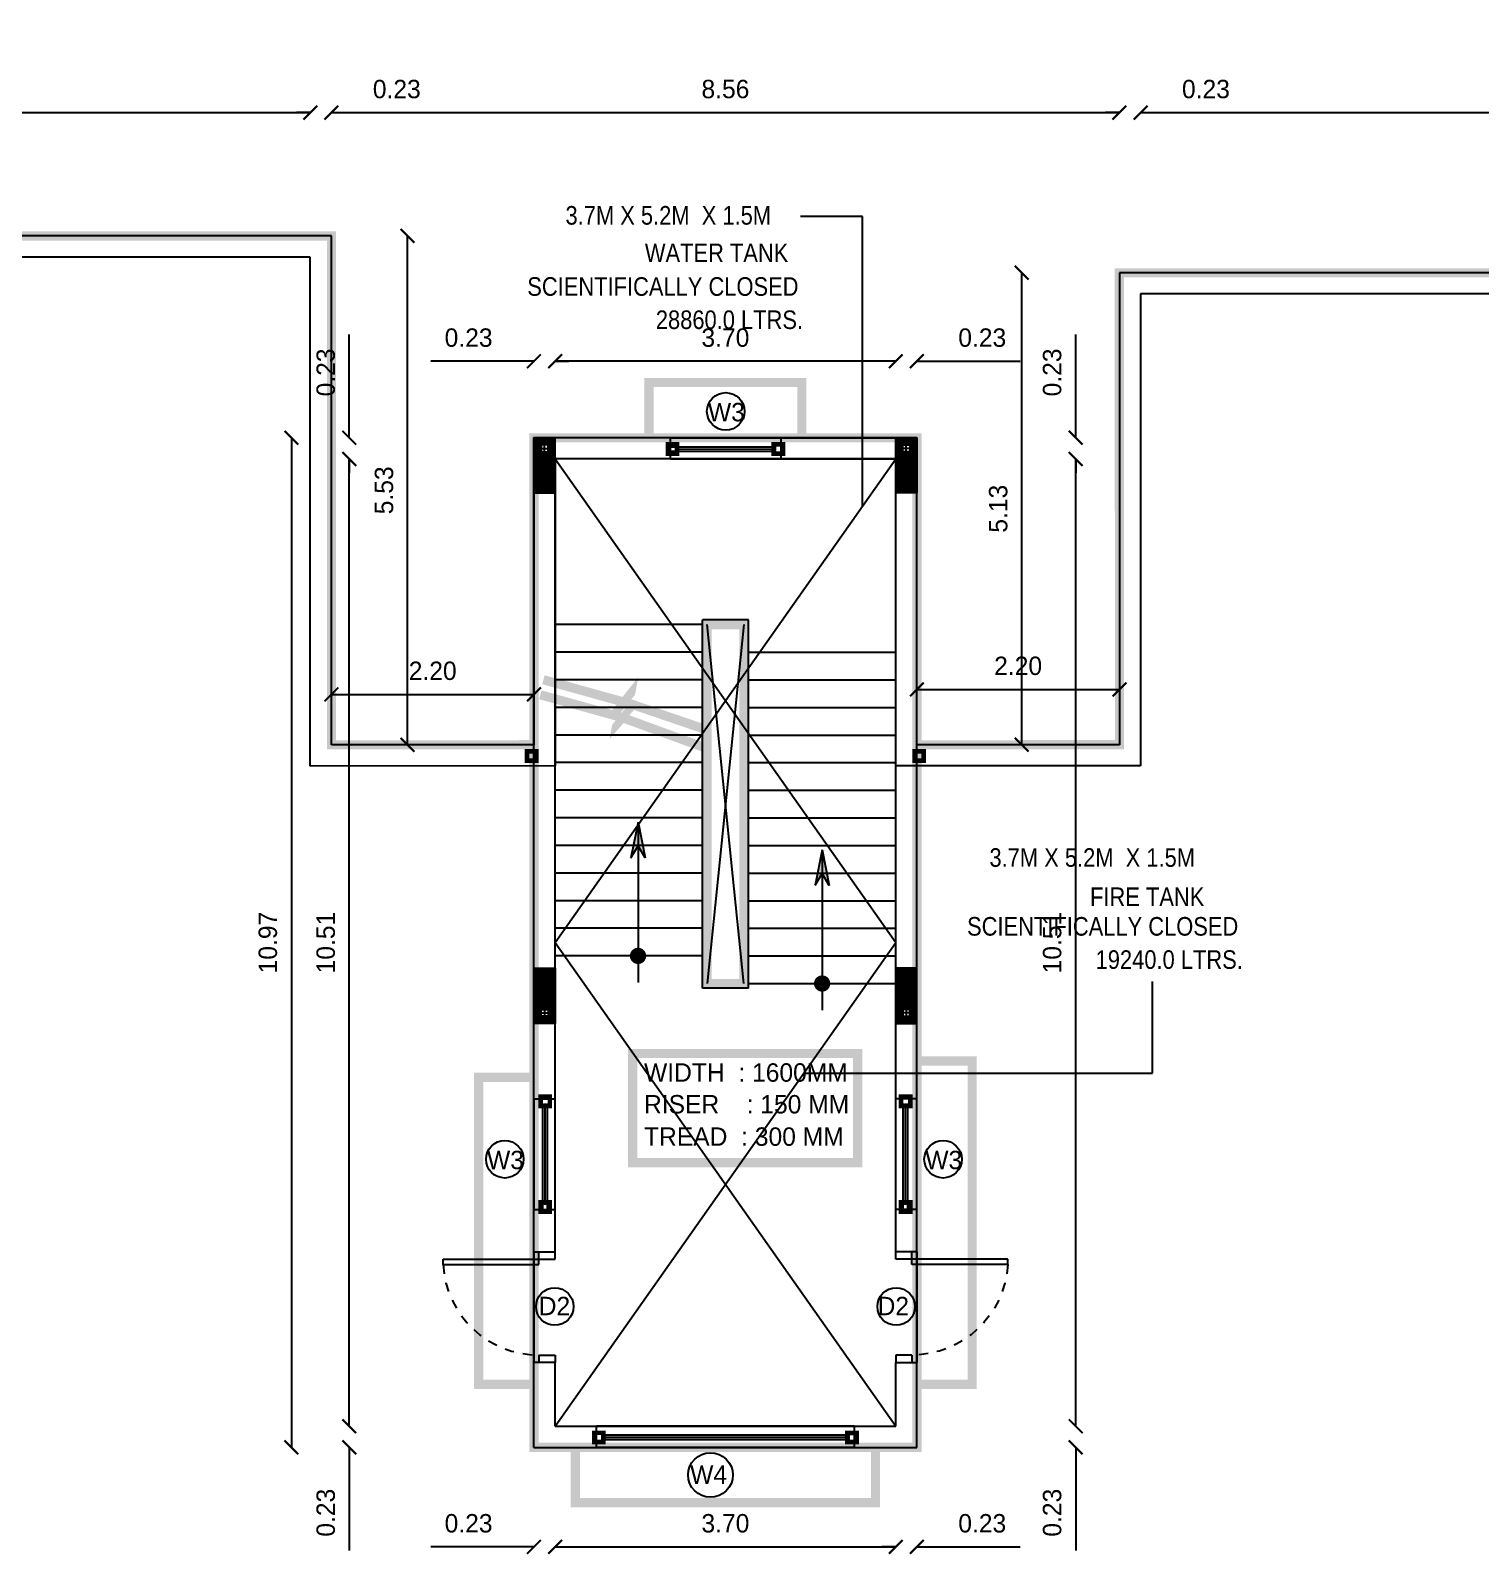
# Model space of a CAD drawing. Header units: metres. Extents: x 6101839 to 6102590, y -6659932 to -6659648.
# Drawn here: x 6102497.78 to 6102513.54, y -6659703.65 to -6659687.09 of the extents above; entities that cross this region are included whole.
import ezdxf

# ---------------------------------------------------------------- set-up
doc = ezdxf.new("R2010")
doc.units = ezdxf.units.M
doc.header["$LTSCALE"] = 500
doc.header["$MEASUREMENT"] = 0
doc.linetypes.add('DASHED2', pattern=[0.375, 0.25, -0.125])
doc.linetypes.add('HIDDEN', pattern=[0.375, 0.25, -0.125])
doc.layers.get('0').update_dxf_attribs({"linetype": 'CONTINUOUS'})
doc.layers.get('Defpoints').update_dxf_attribs({"linetype": 'CONTINUOUS'})
for name, color, linetype in [('above', 250, 'DASHED2'), ('Area', 3, 'CONTINUOUS'), ('Bldg', 44, 'CONTINUOUS'), ('BLK_1_FLR_3_ROOF_AREA', 54, 'CONTINUOUS'), ('COL', 2, 'CONTINUOUS'), ('DIM', 205, 'CONTINUOUS'), ('DOOR', 252, 'CONTINUOUS'), ('DOORTEXT', 13, 'CONTINUOUS'), ('ED', 30, 'CONTINUOUS'), ('FURN1', 252, 'CONTINUOUS'), ('FURNITURE', 252, 'CONTINUOUS'), ('HATCH', 15, 'CONTINUOUS'), ('norms', 4, 'CONTINUOUS'), ('railing', 14, 'CONTINUOUS'), ('STEPS', 233, 'CONTINUOUS'), ('T E X T', 7, 'CONTINUOUS'), ('W A L L', 125, 'CONTINUOUS'), ('W-SCH', 205, 'CONTINUOUS'), ('wall', 125, 'CONTINUOUS'), ('wall1', 125, 'CONTINUOUS'), ('WIN', 252, 'CONTINUOUS'), ('WINDOWS', 252, 'CONTINUOUS')]:
    doc.layers.add(name, color=color, linetype=linetype)
doc.styles.add('A', font='GOTHIC.TTF', dxfattribs={"width": 0.96, "height": 6.5})
doc.styles.add('GD', font='GOTHIC.TTF')
doc.styles.add('RM', font='GOTHIC.TTF')
doc.styles.add('USA TEXT', font='GOTHIC.TTF')
doc.dimstyles.new('1-100-ED', dxfattribs={"dimtxt": 0.2, "dimasz": 0.15, "dimexe": 0.18, "dimexo": 0.0625, "dimgap": 0.15, "dimtad": 1, "dimzin": 0, "dimdsep": 46, "dimtxsty": 'USA TEXT', "dimblk": 'ARCHTICK', "dimcen": 0.1, "dimse1": 1, "dimse2": 1, "dimclrd": 256, "dimclrt": 256, "dimadec": 0, "dimazin": 0, "dimtfac": 1, "dimtofl": 0, "dimtmove": 0, "dimatfit": 3, "dimldrblk": 'ARCHTICK', "dimfxl": 0.18, "dimtolj": 1, "dimtzin": 0, "dimarcsym": 0})

# ---------------------------------------------------------------- blocks, each defined once
blk = doc.blocks.new('NEWCOL')
at = {"layer": 'HATCH'}
h = blk.add_hatch(dxfattribs=at)
h.set_pattern_fill('ANSI31', color=256, scale=3, angle=270, style=0)
h.set_pattern_definition([(315, (-629970.926, -258732.088), (6.73519209, 6.73519209), [])])
h.paths.add_polyline_path([(0, 115), (-115, 115), (-115, 0), (-37.5, 0), (-37.5, 37.5), (0, 37.5)])
h.paths.add_polyline_path([(115, 115), (0, 115), (0, 37.5), (37.5, 37.5), (37.5, 0), (115, 0)])
h.paths.add_polyline_path([(115, 0), (37.5, 0), (37.5, -37.5), (0, -37.5), (0, -485), (115, -485)])
h.paths.add_polyline_path([(0, -37.5), (-37.5, -37.5), (-37.5, 0), (-115, 0), (-115, -485), (0, -485)])
at = {"layer": 'COL'}
for p, q in [((-115, 0), (115, 0)), ((0, -485), (0, 115))]:
    blk.add_line(p, q, dxfattribs=at)
for points in [[(-115, -485), (115, -485), (115, 115), (-115, 115)], [(-37.5, -37.5), (37.5, -37.5), (37.5, 37.5), (-37.5, 37.5)]]:
    blk.add_lwpolyline(points, close=True, dxfattribs=at)
blk = doc.blocks.new('PIO-DOOR 750')
at = {"layer": 'FURN1'}
for p, q in [((-110, -50), (-110, 0)), ((0, -50), (-110, -50)), ((0, -50), (0, 0)), ((-110, -700), (-110, -750)), ((0, -700), (-110, -700)), ((0, -663), (0, -750)), ((649, -663), (0, -663)), ((649, -700), (0, -700)), ((649, -663), (649, -700))]:
    blk.add_line(p, q, dxfattribs=at)
at = {"layer": 'FURN1', "linetype": 'HIDDEN', "ltscale": 0.5}
blk.add_arc((0, -700), 650, 3.3033, 90.0041, dxfattribs=at)
blk = doc.blocks.new('_ArchTick')
at = {"color": 0, "linetype": 'ByBlock', "const_width": 0.15}
blk.add_lwpolyline([(-0.5, -0.5), (0.5, 0.5)], dxfattribs=at)
blk = doc.blocks.new('*D133')
at = {"layer": 'Defpoints', "color": 0, "transparency": 16777216}
for p in [(6102503.483, -6659702.251), (6102507.183, -6659702.251), (6102507.183, -6659703.562)]:
    blk.add_point(p, dxfattribs=at)
at = {"layer": 'ED', "lineweight": -2, "transparency": 16777216}
blk.add_line((6102503.483, -6659703.562), (6102507.183, -6659703.562), dxfattribs=at)
at = {"layer": 'ED', "lineweight": -2, "transparency": 16777216, "xscale": 0.15, "yscale": 0.15, "zscale": 0.15, "rotation": 180}
blk.add_blockref('_ArchTick', (6102503.483, -6659703.562), dxfattribs=at)
at = {"layer": 'ED', "lineweight": -2, "transparency": 16777216, "xscale": 0.15, "yscale": 0.15, "zscale": 0.15}
blk.add_blockref('_ArchTick', (6102507.183, -6659703.562), dxfattribs=at)
at = {"layer": 'ED', "transparency": 16777216, "insert": (6102505.333, -6659703.307), "char_height": 0.2, "attachment_point": 5, "style": 'USA TEXT'}
blk.add_mtext('\\A1;3.70', dxfattribs=at)
blk = doc.blocks.new('*D134')
at = {"layer": 'Defpoints', "color": 0, "transparency": 16777216}
for p in [(6102507.183, -6659702.251), (6102507.413, -6659702.251), (6102507.413, -6659703.562)]:
    blk.add_point(p, dxfattribs=at)
at = {"layer": 'ED', "lineweight": -2, "transparency": 16777216}
for p, q in [((6102507.183, -6659703.562), (6102507.033, -6659703.562)), ((6102507.413, -6659703.562), (6102508.534, -6659703.562))]:
    blk.add_line(p, q, dxfattribs=at)
at = {"layer": 'ED', "lineweight": -2, "transparency": 16777216, "xscale": 0.15, "yscale": 0.15, "zscale": 0.15}
blk.add_blockref('_ArchTick', (6102507.183, -6659703.562), dxfattribs=at)
at = {"layer": 'ED', "lineweight": -2, "transparency": 16777216, "xscale": 0.15, "yscale": 0.15, "zscale": 0.15, "rotation": 180}
blk.add_blockref('_ArchTick', (6102507.413, -6659703.562), dxfattribs=at)
at = {"layer": 'ED', "transparency": 16777216, "insert": (6102508.123, -6659703.307), "char_height": 0.2, "attachment_point": 5, "style": 'USA TEXT'}
blk.add_mtext('\\A1;0.23', dxfattribs=at)
blk = doc.blocks.new('*D135')
at = {"layer": 'Defpoints', "color": 0, "transparency": 16777216}
for p in [(6102503.253, -6659702.13), (6102503.483, -6659702.251), (6102503.253, -6659703.562)]:
    blk.add_point(p, dxfattribs=at)
at = {"layer": 'ED', "lineweight": -2, "transparency": 16777216}
for p, q in [((6102503.253, -6659703.562), (6102502.133, -6659703.562)), ((6102503.483, -6659703.562), (6102503.633, -6659703.562))]:
    blk.add_line(p, q, dxfattribs=at)
at = {"layer": 'ED', "lineweight": -2, "transparency": 16777216, "xscale": 0.15, "yscale": 0.15, "zscale": 0.15}
blk.add_blockref('_ArchTick', (6102503.253, -6659703.562), dxfattribs=at)
at = {"layer": 'ED', "lineweight": -2, "transparency": 16777216, "xscale": 0.15, "yscale": 0.15, "zscale": 0.15, "rotation": 180}
blk.add_blockref('_ArchTick', (6102503.483, -6659703.562), dxfattribs=at)
at = {"layer": 'ED', "transparency": 16777216, "insert": (6102502.543, -6659703.307), "char_height": 0.2, "attachment_point": 5, "style": 'USA TEXT'}
blk.add_mtext('\\A1;0.23', dxfattribs=at)
blk = doc.blocks.new('*D136')
at = {"layer": 'Defpoints', "color": 0, "transparency": 16777216}
for p in [(6102507.183, -6659702.251), (6102507.183, -6659702.481), (6102509.138, -6659702.481)]:
    blk.add_point(p, dxfattribs=at)
at = {"layer": 'ED', "lineweight": -2, "transparency": 16777216}
for p, q in [((6102509.138, -6659702.251), (6102509.138, -6659702.101)), ((6102509.138, -6659702.481), (6102509.138, -6659703.601))]:
    blk.add_line(p, q, dxfattribs=at)
at = {"layer": 'ED', "lineweight": -2, "transparency": 16777216, "xscale": 0.15, "yscale": 0.15, "zscale": 0.15}
for p, rotation in [((6102509.138, -6659702.251), 270), ((6102509.138, -6659702.481), 90)]:
    blk.add_blockref('_ArchTick', p, dxfattribs=dict(at, rotation=rotation))
at = {"layer": 'ED', "transparency": 16777216, "insert": (6102508.883, -6659703.191), "char_height": 0.2, "attachment_point": 5, "rotation": 90, "style": 'USA TEXT'}
blk.add_mtext('\\A1;0.23', dxfattribs=at)
blk = doc.blocks.new('*D137')
at = {"layer": 'Defpoints', "color": 0, "transparency": 16777216}
for p in [(6102506.981, -6659691.741), (6102509.138, -6659691.741), (6102507.183, -6659702.251)]:
    blk.add_point(p, dxfattribs=at)
at = {"layer": 'ED', "lineweight": -2, "transparency": 16777216}
blk.add_line((6102509.138, -6659702.251), (6102509.138, -6659691.741), dxfattribs=at)
at = {"layer": 'ED', "lineweight": -2, "transparency": 16777216, "xscale": 0.15, "yscale": 0.15, "zscale": 0.15}
for p, rotation in [((6102509.138, -6659691.741), 90), ((6102509.138, -6659702.251), 270)]:
    blk.add_blockref('_ArchTick', p, dxfattribs=dict(at, rotation=rotation))
at = {"layer": 'ED', "transparency": 16777216, "insert": (6102508.883, -6659696.996), "char_height": 0.2, "attachment_point": 5, "rotation": 90, "style": 'USA TEXT'}
blk.add_mtext('\\A1;10.51', dxfattribs=at)
blk = doc.blocks.new('*D138')
at = {"layer": 'Defpoints', "color": 0, "transparency": 16777216}
for p in [(6102506.558, -6659691.511), (6102509.138, -6659691.511), (6102506.558, -6659691.741)]:
    blk.add_point(p, dxfattribs=at)
at = {"layer": 'ED', "lineweight": -2, "transparency": 16777216}
for p, q in [((6102509.138, -6659691.511), (6102509.138, -6659690.39)), ((6102509.138, -6659691.741), (6102509.138, -6659691.891))]:
    blk.add_line(p, q, dxfattribs=at)
at = {"layer": 'ED', "lineweight": -2, "transparency": 16777216, "xscale": 0.15, "yscale": 0.15, "zscale": 0.15}
for p, rotation in [((6102509.138, -6659691.511), 270), ((6102509.138, -6659691.741), 90)]:
    blk.add_blockref('_ArchTick', p, dxfattribs=dict(at, rotation=rotation))
at = {"layer": 'ED', "transparency": 16777216, "insert": (6102508.883, -6659690.801), "char_height": 0.2, "attachment_point": 5, "rotation": 90, "style": 'USA TEXT'}
blk.add_mtext('\\A1;0.23', dxfattribs=at)
blk = doc.blocks.new('*D139')
at = {"layer": 'Defpoints', "color": 0, "transparency": 16777216}
for p in [(6102507.413, -6659690.679), (6102507.183, -6659692.852), (6102507.413, -6659693.179)]:
    blk.add_point(p, dxfattribs=at)
at = {"layer": 'ED', "lineweight": -2, "transparency": 16777216}
for p, q in [((6102507.183, -6659690.679), (6102507.033, -6659690.679)), ((6102507.413, -6659690.679), (6102508.534, -6659690.679))]:
    blk.add_line(p, q, dxfattribs=at)
at = {"layer": 'ED', "lineweight": -2, "transparency": 16777216, "xscale": 0.15, "yscale": 0.15, "zscale": 0.15}
blk.add_blockref('_ArchTick', (6102507.183, -6659690.679), dxfattribs=at)
at = {"layer": 'ED', "lineweight": -2, "transparency": 16777216, "xscale": 0.15, "yscale": 0.15, "zscale": 0.15, "rotation": 180}
blk.add_blockref('_ArchTick', (6102507.413, -6659690.679), dxfattribs=at)
at = {"layer": 'ED', "transparency": 16777216, "insert": (6102508.123, -6659690.424), "char_height": 0.2, "attachment_point": 5, "style": 'USA TEXT'}
blk.add_mtext('\\A1;0.23', dxfattribs=at)
blk = doc.blocks.new('*D140')
at = {"layer": 'Defpoints', "color": 0, "transparency": 16777216}
for p in [(6102503.483, -6659690.679), (6102503.483, -6659692.473), (6102507.183, -6659692.391)]:
    blk.add_point(p, dxfattribs=at)
at = {"layer": 'ED', "lineweight": -2, "transparency": 16777216}
blk.add_line((6102507.183, -6659690.679), (6102503.483, -6659690.679), dxfattribs=at)
at = {"layer": 'ED', "lineweight": -2, "transparency": 16777216, "xscale": 0.15, "yscale": 0.15, "zscale": 0.15, "rotation": 180}
blk.add_blockref('_ArchTick', (6102503.483, -6659690.679), dxfattribs=at)
at = {"layer": 'ED', "lineweight": -2, "transparency": 16777216, "xscale": 0.15, "yscale": 0.15, "zscale": 0.15}
blk.add_blockref('_ArchTick', (6102507.183, -6659690.679), dxfattribs=at)
at = {"layer": 'ED', "transparency": 16777216, "insert": (6102505.333, -6659690.424), "char_height": 0.2, "attachment_point": 5, "style": 'USA TEXT'}
blk.add_mtext('\\A1;3.70', dxfattribs=at)
blk = doc.blocks.new('*D141')
at = {"layer": 'Defpoints', "color": 0, "transparency": 16777216}
for p in [(6102503.253, -6659690.679), (6102503.253, -6659692.473), (6102503.483, -6659692.473)]:
    blk.add_point(p, dxfattribs=at)
at = {"layer": 'ED', "lineweight": -2, "transparency": 16777216}
for p, q in [((6102503.253, -6659690.679), (6102502.133, -6659690.679)), ((6102503.483, -6659690.679), (6102503.633, -6659690.679))]:
    blk.add_line(p, q, dxfattribs=at)
at = {"layer": 'ED', "lineweight": -2, "transparency": 16777216, "xscale": 0.15, "yscale": 0.15, "zscale": 0.15}
blk.add_blockref('_ArchTick', (6102503.253, -6659690.679), dxfattribs=at)
at = {"layer": 'ED', "lineweight": -2, "transparency": 16777216, "xscale": 0.15, "yscale": 0.15, "zscale": 0.15, "rotation": 180}
blk.add_blockref('_ArchTick', (6102503.483, -6659690.679), dxfattribs=at)
at = {"layer": 'ED', "transparency": 16777216, "insert": (6102502.543, -6659690.424), "char_height": 0.2, "attachment_point": 5, "style": 'USA TEXT'}
blk.add_mtext('\\A1;0.23', dxfattribs=at)
blk = doc.blocks.new('*D142')
at = {"layer": 'Defpoints', "color": 0, "transparency": 16777216}
for p in [(6102503.589, -6659702.251), (6102501.247, -6659702.481), (6102503.589, -6659702.481)]:
    blk.add_point(p, dxfattribs=at)
at = {"layer": 'ED', "lineweight": -2, "transparency": 16777216}
for p, q in [((6102501.247, -6659702.251), (6102501.247, -6659702.101)), ((6102501.247, -6659702.481), (6102501.247, -6659703.602))]:
    blk.add_line(p, q, dxfattribs=at)
at = {"layer": 'ED', "lineweight": -2, "transparency": 16777216, "xscale": 0.15, "yscale": 0.15, "zscale": 0.15}
for p, rotation in [((6102501.247, -6659702.251), 270), ((6102501.247, -6659702.481), 90)]:
    blk.add_blockref('_ArchTick', p, dxfattribs=dict(at, rotation=rotation))
at = {"layer": 'ED', "transparency": 16777216, "insert": (6102500.992, -6659703.191), "char_height": 0.2, "attachment_point": 5, "rotation": 90, "style": 'USA TEXT'}
blk.add_mtext('\\A1;0.23', dxfattribs=at)
blk = doc.blocks.new('*D143')
at = {"layer": 'Defpoints', "color": 0, "transparency": 16777216}
for p in [(6102501.247, -6659691.741), (6102503.781, -6659691.741), (6102503.635, -6659702.251)]:
    blk.add_point(p, dxfattribs=at)
at = {"layer": 'ED', "lineweight": -2, "transparency": 16777216}
blk.add_line((6102501.247, -6659702.251), (6102501.247, -6659691.741), dxfattribs=at)
at = {"layer": 'ED', "lineweight": -2, "transparency": 16777216, "xscale": 0.15, "yscale": 0.15, "zscale": 0.15}
for p, rotation in [((6102501.247, -6659691.741), 90), ((6102501.247, -6659702.251), 270)]:
    blk.add_blockref('_ArchTick', p, dxfattribs=dict(at, rotation=rotation))
at = {"layer": 'ED', "transparency": 16777216, "insert": (6102500.992, -6659696.996), "char_height": 0.2, "attachment_point": 5, "rotation": 90, "style": 'USA TEXT'}
blk.add_mtext('\\A1;10.51', dxfattribs=at)
blk = doc.blocks.new('*D144')
at = {"layer": 'Defpoints', "color": 0, "transparency": 16777216}
for p in [(6102501.247, -6659691.511), (6102503.855, -6659691.511), (6102503.781, -6659691.741)]:
    blk.add_point(p, dxfattribs=at)
at = {"layer": 'ED', "lineweight": -2, "transparency": 16777216}
for p, q in [((6102501.247, -6659691.511), (6102501.247, -6659690.39)), ((6102501.247, -6659691.741), (6102501.247, -6659691.891))]:
    blk.add_line(p, q, dxfattribs=at)
at = {"layer": 'ED', "lineweight": -2, "transparency": 16777216, "xscale": 0.15, "yscale": 0.15, "zscale": 0.15}
for p, rotation in [((6102501.247, -6659691.511), 270), ((6102501.247, -6659691.741), 90)]:
    blk.add_blockref('_ArchTick', p, dxfattribs=dict(at, rotation=rotation))
at = {"layer": 'ED', "transparency": 16777216, "insert": (6102500.992, -6659690.801), "char_height": 0.2, "attachment_point": 5, "rotation": 90, "style": 'USA TEXT'}
blk.add_mtext('\\A1;0.23', dxfattribs=at)
blk = doc.blocks.new('*D145')
at = {"layer": 'Defpoints', "color": 0, "transparency": 16777216}
for p in [(6102503.855, -6659691.511), (6102500.618, -6659702.481), (6102503.703, -6659702.481)]:
    blk.add_point(p, dxfattribs=at)
at = {"layer": 'ED', "lineweight": -2, "transparency": 16777216}
blk.add_line((6102500.618, -6659691.511), (6102500.618, -6659702.481), dxfattribs=at)
at = {"layer": 'ED', "lineweight": -2, "transparency": 16777216, "xscale": 0.15, "yscale": 0.15, "zscale": 0.15}
for p, rotation in [((6102500.618, -6659691.511), 90), ((6102500.618, -6659702.481), 270)]:
    blk.add_blockref('_ArchTick', p, dxfattribs=dict(at, rotation=rotation))
at = {"layer": 'ED', "transparency": 16777216, "insert": (6102500.363, -6659696.996), "char_height": 0.2, "attachment_point": 5, "rotation": 90, "style": 'USA TEXT'}
blk.add_mtext('\\A1;10.97', dxfattribs=at)
blk = doc.blocks.new('*D191')
at = {"layer": 'Defpoints', "color": 0, "transparency": 16777216}
for p in [(6102500.823, -6659687.978), (6102481.053, -6659690.027), (6102500.823, -6659690.027)]:
    blk.add_point(p, dxfattribs=at)
at = {"layer": 'ED', "lineweight": -2, "transparency": 16777216}
blk.add_line((6102481.053, -6659687.978), (6102500.823, -6659687.978), dxfattribs=at)
at = {"layer": 'ED', "lineweight": -2, "transparency": 16777216, "xscale": 0.15, "yscale": 0.15, "zscale": 0.15, "rotation": 180}
blk.add_blockref('_ArchTick', (6102481.053, -6659687.978), dxfattribs=at)
at = {"layer": 'ED', "lineweight": -2, "transparency": 16777216, "xscale": 0.15, "yscale": 0.15, "zscale": 0.15}
blk.add_blockref('_ArchTick', (6102500.823, -6659687.978), dxfattribs=at)
at = {"layer": 'ED', "transparency": 16777216, "insert": (6102490.938, -6659687.723), "char_height": 0.2, "attachment_point": 5, "style": 'USA TEXT'}
blk.add_mtext('\\A1;19.77', dxfattribs=at)
blk = doc.blocks.new('*D192')
at = {"layer": 'Defpoints', "color": 0, "transparency": 16777216}
for p in [(6102501.053, -6659687.978), (6102500.823, -6659690.027), (6102501.053, -6659690.027)]:
    blk.add_point(p, dxfattribs=at)
at = {"layer": 'ED', "lineweight": -2, "transparency": 16777216}
for p, q in [((6102500.823, -6659687.978), (6102500.673, -6659687.978)), ((6102501.053, -6659687.978), (6102502.173, -6659687.978))]:
    blk.add_line(p, q, dxfattribs=at)
at = {"layer": 'ED', "lineweight": -2, "transparency": 16777216, "xscale": 0.15, "yscale": 0.15, "zscale": 0.15}
blk.add_blockref('_ArchTick', (6102500.823, -6659687.978), dxfattribs=at)
at = {"layer": 'ED', "lineweight": -2, "transparency": 16777216, "xscale": 0.15, "yscale": 0.15, "zscale": 0.15, "rotation": 180}
blk.add_blockref('_ArchTick', (6102501.053, -6659687.978), dxfattribs=at)
at = {"layer": 'ED', "transparency": 16777216, "insert": (6102501.763, -6659687.723), "char_height": 0.2, "attachment_point": 5, "style": 'USA TEXT'}
blk.add_mtext('\\A1;0.23', dxfattribs=at)
blk = doc.blocks.new('*D193')
at = {"layer": 'Defpoints', "color": 0, "transparency": 16777216}
for p in [(6102509.613, -6659687.978), (6102509.613, -6659690.026), (6102501.053, -6659690.027)]:
    blk.add_point(p, dxfattribs=at)
at = {"layer": 'ED', "lineweight": -2, "transparency": 16777216}
blk.add_line((6102501.053, -6659687.978), (6102509.613, -6659687.978), dxfattribs=at)
at = {"layer": 'ED', "lineweight": -2, "transparency": 16777216, "xscale": 0.15, "yscale": 0.15, "zscale": 0.15, "rotation": 180}
blk.add_blockref('_ArchTick', (6102501.053, -6659687.978), dxfattribs=at)
at = {"layer": 'ED', "lineweight": -2, "transparency": 16777216, "xscale": 0.15, "yscale": 0.15, "zscale": 0.15}
blk.add_blockref('_ArchTick', (6102509.613, -6659687.978), dxfattribs=at)
at = {"layer": 'ED', "transparency": 16777216, "insert": (6102505.333, -6659687.723), "char_height": 0.2, "attachment_point": 5, "style": 'USA TEXT'}
blk.add_mtext('\\A1;8.56', dxfattribs=at)
blk = doc.blocks.new('*D194')
at = {"layer": 'Defpoints', "color": 0, "transparency": 16777216}
for p in [(6102509.843, -6659687.978), (6102509.613, -6659690.026), (6102509.843, -6659690.212)]:
    blk.add_point(p, dxfattribs=at)
at = {"layer": 'ED', "lineweight": -2, "transparency": 16777216}
for p, q in [((6102509.613, -6659687.978), (6102509.463, -6659687.978)), ((6102509.843, -6659687.978), (6102510.964, -6659687.978))]:
    blk.add_line(p, q, dxfattribs=at)
at = {"layer": 'ED', "lineweight": -2, "transparency": 16777216, "xscale": 0.15, "yscale": 0.15, "zscale": 0.15}
blk.add_blockref('_ArchTick', (6102509.613, -6659687.978), dxfattribs=at)
at = {"layer": 'ED', "lineweight": -2, "transparency": 16777216, "xscale": 0.15, "yscale": 0.15, "zscale": 0.15, "rotation": 180}
blk.add_blockref('_ArchTick', (6102509.843, -6659687.978), dxfattribs=at)
at = {"layer": 'ED', "transparency": 16777216, "insert": (6102510.553, -6659687.723), "char_height": 0.2, "attachment_point": 5, "style": 'USA TEXT'}
blk.add_mtext('\\A1;0.23', dxfattribs=at)
blk = doc.blocks.new('*D195')
at = {"layer": 'Defpoints', "color": 0, "transparency": 16777216}
for p in [(6102529.613, -6659687.978), (6102529.613, -6659689.717), (6102509.843, -6659690.212)]:
    blk.add_point(p, dxfattribs=at)
at = {"layer": 'ED', "lineweight": -2, "transparency": 16777216}
blk.add_line((6102509.843, -6659687.978), (6102529.613, -6659687.978), dxfattribs=at)
at = {"layer": 'ED', "lineweight": -2, "transparency": 16777216, "xscale": 0.15, "yscale": 0.15, "zscale": 0.15, "rotation": 180}
blk.add_blockref('_ArchTick', (6102509.843, -6659687.978), dxfattribs=at)
at = {"layer": 'ED', "lineweight": -2, "transparency": 16777216, "xscale": 0.15, "yscale": 0.15, "zscale": 0.15}
blk.add_blockref('_ArchTick', (6102529.613, -6659687.978), dxfattribs=at)
at = {"layer": 'ED', "transparency": 16777216, "insert": (6102519.728, -6659687.723), "char_height": 0.2, "attachment_point": 5, "style": 'USA TEXT'}
blk.add_mtext('\\A1;19.77', dxfattribs=at)
blk = doc.blocks.new('*D209')
at = {"layer": 'Defpoints', "color": 0, "transparency": 16777216}
for p in [(6102510.242, -6659684.215), (6102529.658, -6659687.927), (6102529.525, -6659688.67)]:
    blk.add_point(p, dxfattribs=at)
at = {"layer": 'ED', "lineweight": -2, "transparency": 16777216}
blk.add_line((6102510.069, -6659685.184), (6102529.525, -6659688.67), dxfattribs=at)
at = {"layer": 'ED', "lineweight": -2, "transparency": 16777216, "xscale": 0.15, "yscale": 0.15, "zscale": 0.15}
for p, rotation in [((6102510.069, -6659685.184), 169.843495225753), ((6102529.525, -6659688.67), 349.843495225753)]:
    blk.add_blockref('_ArchTick', p, dxfattribs=dict(at, rotation=rotation))
at = {"layer": 'ED', "transparency": 16777216, "insert": (6102519.842, -6659686.676), "char_height": 0.2, "attachment_point": 5, "rotation": 349.8435, "style": 'USA TEXT'}
blk.add_mtext('\\A1;19.77', dxfattribs=at)
blk = doc.blocks.new('*D219')
at = {"layer": 'Defpoints', "color": 0, "transparency": 16777216}
for p in [(6102503.253, -6659694.299), (6102501.053, -6659694.847), (6102503.253, -6659694.846)]:
    blk.add_point(p, dxfattribs=at)
at = {"layer": 'ED', "lineweight": -2, "transparency": 16777216}
blk.add_line((6102501.053, -6659694.299), (6102503.253, -6659694.299), dxfattribs=at)
at = {"layer": 'ED', "lineweight": -2, "transparency": 16777216, "xscale": 0.15, "yscale": 0.15, "zscale": 0.15, "rotation": 180}
blk.add_blockref('_ArchTick', (6102501.053, -6659694.299), dxfattribs=at)
at = {"layer": 'ED', "lineweight": -2, "transparency": 16777216, "xscale": 0.15, "yscale": 0.15, "zscale": 0.15}
blk.add_blockref('_ArchTick', (6102503.253, -6659694.299), dxfattribs=at)
at = {"layer": 'ED', "transparency": 16777216, "insert": (6102502.153, -6659694.044), "char_height": 0.2, "attachment_point": 5, "style": 'USA TEXT'}
blk.add_mtext('\\A1;2.20', dxfattribs=at)
blk = doc.blocks.new('*D220')
at = {"layer": 'Defpoints', "color": 0, "transparency": 16777216}
for p in [(6102501.053, -6659689.317), (6102501.88, -6659689.317), (6102501.053, -6659694.847)]:
    blk.add_point(p, dxfattribs=at)
at = {"layer": 'ED', "lineweight": -2, "transparency": 16777216}
blk.add_line((6102501.88, -6659694.847), (6102501.88, -6659689.317), dxfattribs=at)
at = {"layer": 'ED', "lineweight": -2, "transparency": 16777216, "xscale": 0.15, "yscale": 0.15, "zscale": 0.15}
for p, rotation in [((6102501.88, -6659689.317), 90), ((6102501.88, -6659694.847), 270)]:
    blk.add_blockref('_ArchTick', p, dxfattribs=dict(at, rotation=rotation))
at = {"layer": 'ED', "transparency": 16777216, "insert": (6102501.625, -6659692.082), "char_height": 0.2, "attachment_point": 5, "rotation": 90, "style": 'USA TEXT'}
blk.add_mtext('\\A1;5.53', dxfattribs=at)
blk = doc.blocks.new('*D221')
at = {"layer": 'Defpoints', "color": 0, "transparency": 16777216}
for p in [(6102508.552, -6659689.717), (6102509.613, -6659689.717), (6102509.614, -6659694.846)]:
    blk.add_point(p, dxfattribs=at)
at = {"layer": 'ED', "lineweight": -2, "transparency": 16777216}
blk.add_line((6102508.552, -6659694.846), (6102508.552, -6659689.717), dxfattribs=at)
at = {"layer": 'ED', "lineweight": -2, "transparency": 16777216, "xscale": 0.15, "yscale": 0.15, "zscale": 0.15}
for p, rotation in [((6102508.552, -6659689.717), 90), ((6102508.552, -6659694.846), 270)]:
    blk.add_blockref('_ArchTick', p, dxfattribs=dict(at, rotation=rotation))
at = {"layer": 'ED', "transparency": 16777216, "insert": (6102508.297, -6659692.282), "char_height": 0.2, "attachment_point": 5, "rotation": 90, "style": 'USA TEXT'}
blk.add_mtext('\\A1;5.13', dxfattribs=at)
blk = doc.blocks.new('*D222')
at = {"layer": 'Defpoints', "color": 0, "transparency": 16777216}
for p in [(6102509.614, -6659694.245), (6102507.413, -6659694.846), (6102509.614, -6659694.846)]:
    blk.add_point(p, dxfattribs=at)
at = {"layer": 'ED', "lineweight": -2, "transparency": 16777216}
blk.add_line((6102507.413, -6659694.245), (6102509.614, -6659694.245), dxfattribs=at)
at = {"layer": 'ED', "lineweight": -2, "transparency": 16777216, "xscale": 0.15, "yscale": 0.15, "zscale": 0.15, "rotation": 180}
blk.add_blockref('_ArchTick', (6102507.413, -6659694.245), dxfattribs=at)
at = {"layer": 'ED', "lineweight": -2, "transparency": 16777216, "xscale": 0.15, "yscale": 0.15, "zscale": 0.15}
blk.add_blockref('_ArchTick', (6102509.614, -6659694.245), dxfattribs=at)
at = {"layer": 'ED', "transparency": 16777216, "insert": (6102508.513, -6659693.99), "char_height": 0.2, "attachment_point": 5, "style": 'USA TEXT'}
blk.add_mtext('\\A1;2.20', dxfattribs=at)

msp = doc.modelspace()

# ---------------------------------------------------------------- hatches: boundary and pattern name
at = {"layer": 'DIM'}
h = msp.add_hatch(color=256, dxfattribs=at)
h.paths.add_polyline_path([(6102504.43953, -6659695.97041), (6102504.39868, -6659695.97037), (6102504.46005, -6659696.07407)])
h.paths.add_polyline_path([(6102504.38891, -6659695.7148), (6102504.38382, -6659695.71479), (6102504.38354, -6659695.94479), (6102504.39868, -6659695.97037), (6102504.43953, -6659695.97041)])
h.paths.add_polyline_path([(6102504.38382, -6659695.71479), (6102504.37872, -6659695.71479), (6102504.3275, -6659695.97028), (6102504.36835, -6659695.97033), (6102504.38354, -6659695.94479)])
h.paths.add_polyline_path([(6102504.37872, -6659695.71479), (6102504.38382, -6659695.71479), (6102504.38385, -6659695.68924)])
h.paths.add_polyline_path([(6102504.38385, -6659695.68924), (6102504.38382, -6659695.71479), (6102504.38891, -6659695.7148)])
h.paths.add_polyline_path([(6102504.30672, -6659696.07389), (6102504.36835, -6659695.97033), (6102504.3275, -6659695.97028)])
h = msp.add_hatch(color=256, dxfattribs=at)
h.paths.add_polyline_path([(6102506.43919, -6659696.27046), (6102506.39834, -6659696.27041), (6102506.45971, -6659696.37412)])
h.paths.add_polyline_path([(6102506.38857, -6659696.01485), (6102506.38348, -6659696.01484), (6102506.3832, -6659696.24484), (6102506.39834, -6659696.27041), (6102506.43919, -6659696.27046)])
h.paths.add_polyline_path([(6102506.38348, -6659696.01484), (6102506.37838, -6659696.01483), (6102506.32716, -6659696.27033), (6102506.36801, -6659696.27038), (6102506.3832, -6659696.24484)])
h.paths.add_polyline_path([(6102506.37838, -6659696.01483), (6102506.38348, -6659696.01484), (6102506.38351, -6659695.98929)])
h.paths.add_polyline_path([(6102506.38351, -6659695.98929), (6102506.38348, -6659696.01484), (6102506.38857, -6659696.01485)])
h.paths.add_polyline_path([(6102506.30638, -6659696.37394), (6102506.36801, -6659696.27038), (6102506.32716, -6659696.27033)])

# ---------------------------------------------------------------- linework, layer by layer
at = {"layer": 'above', "linetype": 'ByBlock'}
for p, q in [((6102503.48319, -6659691.74129), (6102507.18282, -6659696.99604)), ((6102503.48355, -6659696.99604), (6102507.18318, -6659691.74129)), ((6102503.48319, -6659702.25078), (6102507.18282, -6659696.99604)), ((6102503.48355, -6659696.99604), (6102507.18318, -6659702.25078))]:
    msp.add_line(p, q, dxfattribs=at)
at = {"layer": 'above', "const_width": 0.1}
for points in [[(6102504.50318, -6659691.51086), (6102504.50318, -6659690.91086), (6102506.1632, -6659690.91086), (6102506.16318, -6659691.51075)], [(6102507.41318, -6659698.28196), (6102508.01318, -6659698.28196), (6102508.0132, -6659701.79685), (6102507.4132, -6659701.79685)], [(6102503.25317, -6659698.45946), (6102502.65317, -6659698.45946), (6102502.65317, -6659701.79685), (6102503.25317, -6659701.79685)], [(6102506.96336, -6659702.48131), (6102506.96338, -6659703.0812), (6102503.70298, -6659703.08132), (6102503.70299, -6659702.48125)]]:
    msp.add_lwpolyline(points, dxfattribs=at)
at = {"layer": 'Area', "const_width": 0.1}
for points in [[(6102505.13318, -6659693.5408), (6102505.53318, -6659693.5408), (6102505.53318, -6659697.4408), (6102505.13318, -6659697.4408)], [(6102505.13319, -6659693.5408), (6102505.53319, -6659693.5408), (6102505.53319, -6659697.4408), (6102505.13319, -6659697.4408)]]:
    msp.add_lwpolyline(points, close=True, dxfattribs=at)
at = {"layer": 'Bldg', "linetype": 'ByBlock'}
for p, q in [((6102505.08318, -6659697.4908), (6102505.08318, -6659693.4908)), ((6102505.58318, -6659693.4908), (6102505.08318, -6659693.4908)), ((6102505.58318, -6659697.4908), (6102505.58318, -6659693.4908)), ((6102505.58318, -6659697.4908), (6102505.08318, -6659697.4908))]:
    msp.add_line(p, q, dxfattribs=at)
at = {"layer": 'Bldg', "const_width": 0.1}
msp.add_lwpolyline([(6102505.13318, -6659693.5408), (6102505.53318, -6659693.5408), (6102505.53318, -6659697.4408), (6102505.13318, -6659697.4408)], close=True, dxfattribs=at)
at = {"layer": 'BLK_1_FLR_3_ROOF_AREA', "const_width": 0.1}
msp.add_lwpolyline([(6102480.8232, -6659689.31802), (6102501.05319, -6659689.31802), (6102501.05355, -6659694.84679), (6102503.25319, -6659694.84665), (6102503.2532, -6659691.51138), (6102507.41319, -6659691.51138), (6102507.41341, -6659694.84679), (6102509.61343, -6659694.84648), (6102509.61319, -6659689.71805), (6102529.61318, -6659689.71798), (6102529.61318, -6659687.92679), (6102509.93011, -6659684.40118)], dxfattribs=at)
at = {"layer": 'DIM', "const_width": 0.1}
for points in [[(6102504.34551, -6659697.14073, 1), (6102504.42218, -6659697.14083, 1)], [(6102506.34517, -6659697.44078, 1), (6102506.42184, -6659697.44088, 1)]]:
    msp.add_lwpolyline(points, format="xyb", close=True, dxfattribs=at)
at = {"layer": 'DOOR', "linetype": 'ByBlock'}
for p, q in [((6102504.38382, -6659695.68924), (6102504.3067, -6659696.07389)), ((6102504.38382, -6659695.68924), (6102504.38382, -6659697.42899)), ((6102504.38382, -6659695.68924), (6102504.46003, -6659696.07407)), ((6102504.3067, -6659696.07389), (6102504.38352, -6659695.94479)), ((6102504.46003, -6659696.07407), (6102504.38352, -6659695.94479)), ((6102506.38348, -6659695.98929), (6102506.30636, -6659696.37394)), ((6102506.38348, -6659695.98929), (6102506.38348, -6659697.72904)), ((6102506.38348, -6659695.98929), (6102506.45969, -6659696.37412)), ((6102506.30636, -6659696.37394), (6102506.38318, -6659696.24484)), ((6102506.45969, -6659696.37412), (6102506.38318, -6659696.24484))]:
    msp.add_line(p, q, dxfattribs=at)
at = {"layer": 'ED', "linetype": 'ByBlock'}
for p, q in [((6102506.82309, -6659689.10653), (6102506.14712, -6659689.10653)), ((6102506.82309, -6659692.25275), (6102506.82309, -6659689.10653)), ((6102509.97412, -6659698.41315), (6102509.97412, -6659697.42003)), ((6102506.1851, -6659698.41315), (6102509.97412, -6659698.41315)), ((6102503.25317, -6659700.35485), (6102503.2532, -6659701.55806)), ((6102507.4132, -6659700.35485), (6102507.41317, -6659701.55806))]:
    msp.add_line(p, q, dxfattribs=at)
at = {"layer": 'FURN1', "const_width": 0.1}
for points in [[(6102504.73319, -6659691.60793), (6102504.78319, -6659691.60792), (6102504.78319, -6659691.65792), (6102504.73319, -6659691.65793)], [(6102504.73381, -6659691.60793), (6102504.78381, -6659691.60792), (6102504.78382, -6659691.65792), (6102504.73382, -6659691.65793)], [(6102505.93257, -6659691.60785), (6102505.88257, -6659691.60786), (6102505.88257, -6659691.65786), (6102505.93257, -6659691.65785)], [(6102505.93319, -6659691.60785), (6102505.88319, -6659691.60786), (6102505.88319, -6659691.65786), (6102505.93319, -6659691.65785)], [(6102503.25257, -6659694.94315), (6102503.20257, -6659694.94316), (6102503.20257, -6659694.99316), (6102503.25257, -6659694.99315)], [(6102503.25319, -6659694.94315), (6102503.20319, -6659694.94315), (6102503.20319, -6659694.99315), (6102503.25319, -6659694.99315)], [(6102507.41305, -6659694.9433), (6102507.46305, -6659694.94329), (6102507.46306, -6659694.99329), (6102507.41306, -6659694.9933)], [(6102507.41368, -6659694.9433), (6102507.46368, -6659694.9433), (6102507.46368, -6659694.9933), (6102507.41368, -6659694.9933)], [(6102503.35071, -6659698.69485), (6102503.35071, -6659698.74485), (6102503.40071, -6659698.74485), (6102503.40071, -6659698.69485)], [(6102503.35071, -6659698.69548), (6102503.35071, -6659698.74548), (6102503.40071, -6659698.74548), (6102503.40071, -6659698.69548)], [(6102507.31566, -6659698.69485), (6102507.31566, -6659698.74485), (6102507.26566, -6659698.74485), (6102507.26566, -6659698.69485)], [(6102507.31566, -6659698.69548), (6102507.31566, -6659698.74548), (6102507.26566, -6659698.74548), (6102507.26566, -6659698.69548)], [(6102503.35078, -6659699.89423), (6102503.35078, -6659699.84423), (6102503.40078, -6659699.84423), (6102503.40078, -6659699.89423)], [(6102503.35078, -6659699.89485), (6102503.35078, -6659699.84485), (6102503.40078, -6659699.84485), (6102503.40078, -6659699.89485)], [(6102507.31559, -6659699.89423), (6102507.31559, -6659699.84423), (6102507.26559, -6659699.84423), (6102507.26559, -6659699.89423)], [(6102507.31559, -6659699.89485), (6102507.31559, -6659699.84485), (6102507.26559, -6659699.84485), (6102507.26559, -6659699.89485)], [(6102503.93299, -6659702.34818), (6102503.98299, -6659702.34818), (6102503.98299, -6659702.39818), (6102503.93299, -6659702.39818)], [(6102506.73336, -6659702.34832), (6102506.68336, -6659702.34832), (6102506.68336, -6659702.39832), (6102506.73336, -6659702.39832)]]:
    msp.add_lwpolyline(points, close=True, dxfattribs=at)
at = {"layer": 'FURNITURE', "linetype": 'ByBlock', "ltscale": 0.2}
for p, q in [((6102504.73381, -6659691.60793), (6102505.88319, -6659691.60786)), ((6102504.73382, -6659691.65793), (6102505.88257, -6659691.65786)), ((6102503.35078, -6659699.89423), (6102503.35071, -6659698.74485)), ((6102503.40078, -6659699.89423), (6102503.40071, -6659698.74548)), ((6102507.26559, -6659699.89423), (6102507.26565, -6659698.74548)), ((6102507.31559, -6659699.89423), (6102507.31566, -6659698.74485)), ((6102506.68336, -6659702.34832), (6102503.98299, -6659702.34818)), ((6102506.68336, -6659702.39832), (6102503.98361, -6659702.39819))]:
    msp.add_line(p, q, dxfattribs=at)
at = {"layer": 'FURNITURE', "color": 4, "linetype": 'ByBlock', "ltscale": 0.2}
for p, q in [((6102504.78382, -6659691.63292), (6102505.88319, -6659691.63286)), ((6102503.37578, -6659699.84423), (6102503.37571, -6659698.74485)), ((6102507.29059, -6659699.84423), (6102507.29065, -6659698.74485)), ((6102506.68274, -6659702.37332), (6102503.98299, -6659702.37319))]:
    msp.add_line(p, q, dxfattribs=at)
at = {"layer": 'norms', "const_width": 0.1}
msp.add_lwpolyline([(6102503.25318, -6659702.48121), (6102507.4132, -6659702.48121), (6102507.4132, -6659691.51138), (6102503.25318, -6659691.51138)], close=True, dxfattribs=at)
at = {"layer": 'railing', "linetype": 'ByBlock'}
for p, q in [((6102505.0833, -6659693.5408), (6102503.48392, -6659693.54076)), ((6102505.53318, -6659697.4408), (6102505.13318, -6659693.5408)), ((6102505.53318, -6659693.5408), (6102505.13318, -6659697.4408)), ((6102505.08329, -6659693.8408), (6102503.48391, -6659693.84076)), ((6102505.58319, -6659693.84081), (6102507.18381, -6659693.84085)), ((6102505.08328, -6659694.1408), (6102503.4839, -6659694.14076)), ((6102505.58319, -6659694.14081), (6102507.18381, -6659694.14085)), ((6102505.08328, -6659694.4408), (6102503.48389, -6659694.44076)), ((6102505.08328, -6659694.4408), (6102503.4839, -6659694.44076)), ((6102505.58319, -6659694.44081), (6102507.18381, -6659694.44085)), ((6102505.08327, -6659694.7408), (6102503.48389, -6659694.74076)), ((6102505.58319, -6659694.74081), (6102507.18381, -6659694.74085)), ((6102505.08326, -6659695.0408), (6102503.48388, -6659695.04076)), ((6102505.58319, -6659695.04081), (6102507.18381, -6659695.04085)), ((6102505.08325, -6659695.3408), (6102503.48387, -6659695.34076)), ((6102505.58319, -6659695.34081), (6102507.18381, -6659695.34085)), ((6102505.08324, -6659695.6408), (6102503.48386, -6659695.64076)), ((6102505.58319, -6659695.64081), (6102507.18381, -6659695.64085)), ((6102505.08323, -6659695.9408), (6102503.48385, -6659695.94076)), ((6102505.58319, -6659695.94081), (6102507.18381, -6659695.94085)), ((6102505.08322, -6659696.2408), (6102503.48384, -6659696.24076)), ((6102505.58319, -6659696.24081), (6102507.18381, -6659696.24085)), ((6102505.08322, -6659696.5408), (6102503.48384, -6659696.54076)), ((6102505.58317, -6659696.54081), (6102507.18379, -6659696.54085)), ((6102505.08321, -6659696.8408), (6102503.48383, -6659696.84076)), ((6102505.58317, -6659696.84081), (6102507.18379, -6659696.84085)), ((6102505.0832, -6659697.1408), (6102503.48382, -6659697.14076)), ((6102505.58317, -6659697.14081), (6102507.18379, -6659697.14085)), ((6102505.58317, -6659697.44081), (6102507.18379, -6659697.44085))]:
    msp.add_line(p, q, dxfattribs=at)
at = {"layer": 'STEPS', "color": 251, "const_width": 0.1}
for points in [[(6102505.13965, -6659694.68819), (6102504.32472, -6659694.40974), (6102504.26865, -6659694.47313), (6102504.30088, -6659694.30016), (6102504.234, -6659694.3839), (6102503.35616, -6659694.14008)], [(6102505.11482, -6659694.88052), (6102504.21269, -6659694.55148), (6102504.15662, -6659694.61488), (6102504.18885, -6659694.4419), (6102504.12198, -6659694.52564), (6102503.3231, -6659694.30376)]]:
    msp.add_lwpolyline(points, dxfattribs=at)
at = {"layer": 'W A L L', "linetype": 'ByBlock'}
msp.add_line((6102503.93299, -6659702.48125), (6102503.933, -6659702.25112), dxfattribs=at)
at = {"layer": 'W-SCH'}
for centre, radius in [((6102505.33649, -6659691.22428), 0.20375), ((6102502.93637, -6659699.35046), 0.20375), ((6102507.69737, -6659699.35046), 0.20375), ((6102503.47906, -6659700.95096), 0.20375), ((6102507.1873, -6659700.95096), 0.20375), ((6102505.17082, -6659702.78104), 0.24242)]:
    msp.add_circle(centre, radius, dxfattribs=at)
at = {"layer": 'wall', "color": 9, "linetype": 'ByBlock'}
for p, q in [((6102501.05295, -6659689.31739), (6102480.8232, -6659689.31746)), ((6102501.05295, -6659694.84738), (6102501.05295, -6659689.31739)), ((6102500.82295, -6659689.54739), (6102481.05322, -6659689.54746)), ((6102500.82295, -6659695.07752), (6102500.82295, -6659689.54739)), ((6102529.61318, -6659689.71742), (6102509.61321, -6659689.71739)), ((6102509.61321, -6659689.71739), (6102509.61355, -6659694.84609)), ((6102529.84318, -6659689.94742), (6102509.84323, -6659689.94739)), ((6102509.84323, -6659689.94739), (6102509.84356, -6659695.07608)), ((6102507.41305, -6659691.51081), (6102503.25319, -6659691.51081)), ((6102503.25319, -6659691.51081), (6102503.25319, -6659694.84609)), ((6102507.41305, -6659694.84623), (6102507.41305, -6659691.51081)), ((6102507.18305, -6659691.74081), (6102503.48319, -6659691.74081)), ((6102503.48319, -6659691.74081), (6102503.48319, -6659695.07595)), ((6102507.18305, -6659695.07625), (6102507.18305, -6659691.74081)), ((6102503.25319, -6659694.84609), (6102501.05295, -6659694.84738)), ((6102509.61355, -6659694.84609), (6102507.41305, -6659694.84623)), ((6102503.48319, -6659695.07595), (6102500.82295, -6659695.07752)), ((6102509.84356, -6659695.07608), (6102507.18305, -6659695.07625))]:
    msp.add_line(p, q, dxfattribs=at)
at = {"layer": 'wall1', "linetype": 'ByBlock'}
for p, q in [((6102503.25318, -6659702.48121), (6102503.25318, -6659691.51081)), ((6102504.73318, -6659691.51082), (6102503.25318, -6659691.51081)), ((6102504.73318, -6659691.51086), (6102504.7332, -6659691.74093)), ((6102505.93318, -6659691.51086), (6102505.9332, -6659691.74086)), ((6102505.93321, -6659691.51081), (6102507.41321, -6659691.51081)), ((6102507.41318, -6659702.48078), (6102507.41318, -6659691.51082)), ((6102503.48318, -6659700.35485), (6102503.48318, -6659691.74081)), ((6102504.7332, -6659691.74094), (6102503.48318, -6659691.74081)), ((6102505.9332, -6659691.74093), (6102507.18321, -6659691.74081)), ((6102507.18318, -6659700.35485), (6102507.18318, -6659691.74082)), ((6102503.48318, -6659697.87434), (6102503.25318, -6659697.87434)), ((6102507.41318, -6659697.87434), (6102507.18318, -6659697.87434)), ((6102503.25371, -6659698.69486), (6102503.48371, -6659698.69485)), ((6102507.41265, -6659698.69486), (6102507.18265, -6659698.69485)), ((6102503.25371, -6659699.89486), (6102503.48378, -6659699.89485)), ((6102507.41265, -6659699.89486), (6102507.18258, -6659699.89485)), ((6102503.25317, -6659700.35485), (6102503.48378, -6659700.35485)), ((6102507.4132, -6659700.35485), (6102507.18258, -6659700.35485)), ((6102503.48382, -6659701.55806), (6102503.2532, -6659701.55806)), ((6102503.48318, -6659702.25119), (6102503.48318, -6659701.55806)), ((6102507.18255, -6659701.55806), (6102507.41317, -6659701.55806)), ((6102507.18318, -6659702.25081), (6102507.18318, -6659701.55806)), ((6102503.48318, -6659702.25119), (6102507.18318, -6659702.25081)), ((6102506.73337, -6659702.25125), (6102506.73336, -6659702.48132)), ((6102503.25318, -6659702.48121), (6102507.41318, -6659702.48078))]:
    msp.add_line(p, q, dxfattribs=at)
at = {"layer": 'WIN', "const_width": 0.1}
msp.add_lwpolyline([(6102504.32578, -6659699.38802), (6102506.77069, -6659699.38802), (6102506.77069, -6659698.20152), (6102504.32578, -6659698.20152)], close=True, dxfattribs=at)
at = {"layer": 'WINDOWS', "linetype": 'ByBlock'}
for p, q in [((6102504.73318, -6659691.51086), (6102505.93318, -6659691.51079)), ((6102504.7332, -6659691.74086), (6102505.9332, -6659691.74079)), ((6102503.25371, -6659699.89486), (6102503.25364, -6659698.69486)), ((6102503.48371, -6659699.89485), (6102503.48364, -6659698.69485)), ((6102507.18265, -6659699.89485), (6102507.18272, -6659698.69485)), ((6102507.41265, -6659699.89486), (6102507.41272, -6659698.69486)), ((6102506.73337, -6659702.25125), (6102503.933, -6659702.25112)), ((6102506.73336, -6659702.48125), (6102503.93299, -6659702.48112))]:
    msp.add_line(p, q, dxfattribs=at)

# ---------------------------------------------------------------- block references
at = {"layer": 'COL', "yscale": 0.001, "zscale": 0.001}
for p, xscale in [((6102503.36819, -6659691.62581), 0.001), ((6102507.2982, -6659691.62581), -0.001)]:
    msp.add_blockref('NEWCOL', p, dxfattribs=dict(at, xscale=xscale))
at = {"layer": 'COL', "yscale": 0.001, "zscale": 0.001, "rotation": 180}
for p, xscale in [((6102503.36819, -6659697.75934), -0.001), ((6102507.2982, -6659697.75934), 0.001)]:
    msp.add_blockref('NEWCOL', p, dxfattribs=dict(at, xscale=xscale))
at = {"layer": 'FURN1', "yscale": 0.0016042849943042, "zscale": 0.0016042849945261}
for p, xscale, rotation in [((6102503.30734, -6659701.55807), 0.0016042849930985, 180.0016396566793), ((6102507.35902, -6659701.55807), -0.0016042849930985, 179.9983603433205)]:
    msp.add_blockref('PIO-DOOR 750', p, dxfattribs=dict(at, xscale=xscale, rotation=rotation))

# ---------------------------------------------------------------- texts
at = {"layer": 'DIM', "style": 'A', "width": 0.88}
for s, height, p in [('3.7M X 5.2M  X 1.5M', 0.2020486, (6102503.59562, -6659689.19503)), ('WATER TANK', 0.202049, (6102504.45786, -6659689.60245)), ('SCIENTIFICALLY CLOSED', 0.2020486, (6102503.18056, -6659689.96831)), ('28860.0 LTRS.', 0.2020486, (6102504.577, -6659690.32937)), ('3.7M X 5.2M  X 1.5M', 0.2020486, (6102508.20118, -6659696.17274)), ('FIRE TANK', 0.202049, (6102509.29392, -6659696.59916)), ('SCIENTIFICALLY CLOSED', 0.2020486, (6102507.95812, -6659696.92053)), ('19240.0 LTRS.', 0.2020486, (6102509.35455, -6659697.28159))]:
    msp.add_text(s, height=height, dxfattribs=at).set_placement(p)
at = {"layer": 'DOORTEXT', "color": 3, "style": 'RM'}
for s, p in [('W3', (6102505.14302, -6659691.33222)), ('W3', (6102502.74291, -6659699.45839)), ('W3', (6102507.50391, -6659699.45839)), ('D2', (6102503.30475, -6659701.04486)), ('D2', (6102506.98595, -6659701.04486)), ('W4', (6102504.94962, -6659702.87743))]:
    msp.add_text(s, height=0.2, dxfattribs=at).set_placement(p)
at = {"layer": 'T E X T', "style": 'GD'}
for s, p in [('WIDTH  : 1600MM', (6102504.44862, -6659698.50772)), ('RISER    : 150 MM', (6102504.44862, -6659698.85272)), ('TREAD  : 300 MM', (6102504.44862, -6659699.20422))]:
    msp.add_text(s, height=0.2, dxfattribs=at).set_placement(p)

# ---------------------------------------------------------------- dimensions: what is measured, and where the dimension line sits
at = {"layer": 'ED'}
for base, p1, p2, angle, picture, middle in [((6102529.5247, -6659688.66967), (6102510.24224, -6659684.21529), (6102529.65777, -6659687.92686), 169.843495, '*D209', (6102519.84165, -6659686.67591)), ((6102501.87976, -6659689.31739), (6102501.05295, -6659694.84738), (6102501.05295, -6659689.31739), 90, '*D220', (6102501.62473, -6659692.08239)), ((6102508.5521, -6659689.71739), (6102509.61355, -6659694.84609), (6102509.61321, -6659689.71739), 90, '*D221', (6102508.29707, -6659692.28174)), ((6102501.2474, -6659691.51082), (6102503.78051, -6659691.74081), (6102503.85515, -6659691.51082), 90, '*D144', (6102500.99237, -6659690.80058)), ((6102509.13833, -6659691.51081), (6102506.5582, -6659691.74087), (6102506.5582, -6659691.51081), 90, '*D138', (6102508.88329, -6659690.80057)), ((6102500.61786, -6659702.48125), (6102503.85515, -6659691.51082), (6102503.70299, -6659702.48125), 90, '*D145', (6102500.36283, -6659696.99603)), ((6102501.2474, -6659691.74081), (6102503.63466, -6659702.25117), (6102503.78051, -6659691.74081), 90, '*D143', (6102500.99237, -6659696.99599)), ((6102509.13833, -6659691.74083), (6102507.1832, -6659702.25081), (6102506.98071, -6659691.74083), 90, '*D137', (6102508.88329, -6659696.99582)), ((6102501.2474, -6659702.48118), (6102503.58927, -6659702.25118), (6102503.58929, -6659702.48118), 90, '*D142', (6102500.99237, -6659703.19141)), ((6102509.13833, -6659702.48081), (6102507.18318, -6659702.25078), (6102507.18321, -6659702.48081), 90, '*D136', (6102508.88329, -6659703.19104))]:
    dim = msp.add_linear_dim(base=base, p1=p1, p2=p2, angle=angle, dimstyle='1-100-ED', dxfattribs=at)
    dim.commit()
    dim.dimension.update_dxf_attribs({"geometry": picture, "text_midpoint": middle})
for base, p1, p2, picture, middle in [((6102500.82295, -6659687.97758), (6102481.05325, -6659690.02668), (6102500.82295, -6659690.02668), '*D191', (6102490.9381, -6659687.72255)), ((6102501.05295, -6659687.97758), (6102500.82295, -6659690.02668), (6102501.05295, -6659690.02668), '*D192', (6102501.76318, -6659687.72255)), ((6102509.61323, -6659687.97758), (6102501.05295, -6659690.02668), (6102509.61323, -6659690.02613), '*D193', (6102505.33309, -6659687.72255)), ((6102509.84325, -6659687.97758), (6102509.61323, -6659690.02613), (6102509.84325, -6659690.21241), '*D194', (6102510.55348, -6659687.72255)), ((6102529.61318, -6659687.97758), (6102509.84325, -6659690.21241), (6102529.61318, -6659689.71742), '*D195', (6102519.72821, -6659687.72255)), ((6102503.25319, -6659690.67925), (6102503.48318, -6659692.47303), (6102503.25319, -6659692.47303), '*D141', (6102502.54296, -6659690.42422)), ((6102503.48318, -6659690.67925), (6102507.18305, -6659692.39074), (6102503.48318, -6659692.47303), '*D140', (6102505.33312, -6659690.42422)), ((6102507.41305, -6659690.67925), (6102507.18318, -6659692.85153), (6102507.41305, -6659693.17852), '*D139', (6102508.12329, -6659690.42422)), ((6102503.25319, -6659694.29887), (6102501.05295, -6659694.84738), (6102503.25319, -6659694.84609), '*D219', (6102502.15307, -6659694.04384)), ((6102509.61355, -6659694.24468), (6102507.41305, -6659694.84623), (6102509.61355, -6659694.84609), '*D222', (6102508.5133, -6659693.98965)), ((6102503.25318, -6659703.56221), (6102503.48318, -6659702.25119), (6102503.25318, -6659702.13048), '*D135', (6102502.54295, -6659703.30718)), ((6102507.18318, -6659703.56221), (6102503.48319, -6659702.25078), (6102507.18318, -6659702.25078), '*D133', (6102505.33319, -6659703.30718)), ((6102507.41318, -6659703.56221), (6102507.1832, -6659702.25081), (6102507.41318, -6659702.25081), '*D134', (6102508.12342, -6659703.30718))]:
    dim = msp.add_linear_dim(base=base, p1=p1, p2=p2, dimstyle='1-100-ED', dxfattribs=at)
    dim.commit()
    dim.dimension.update_dxf_attribs({"geometry": picture, "text_midpoint": middle})

doc.saveas('drawing.dxf')
